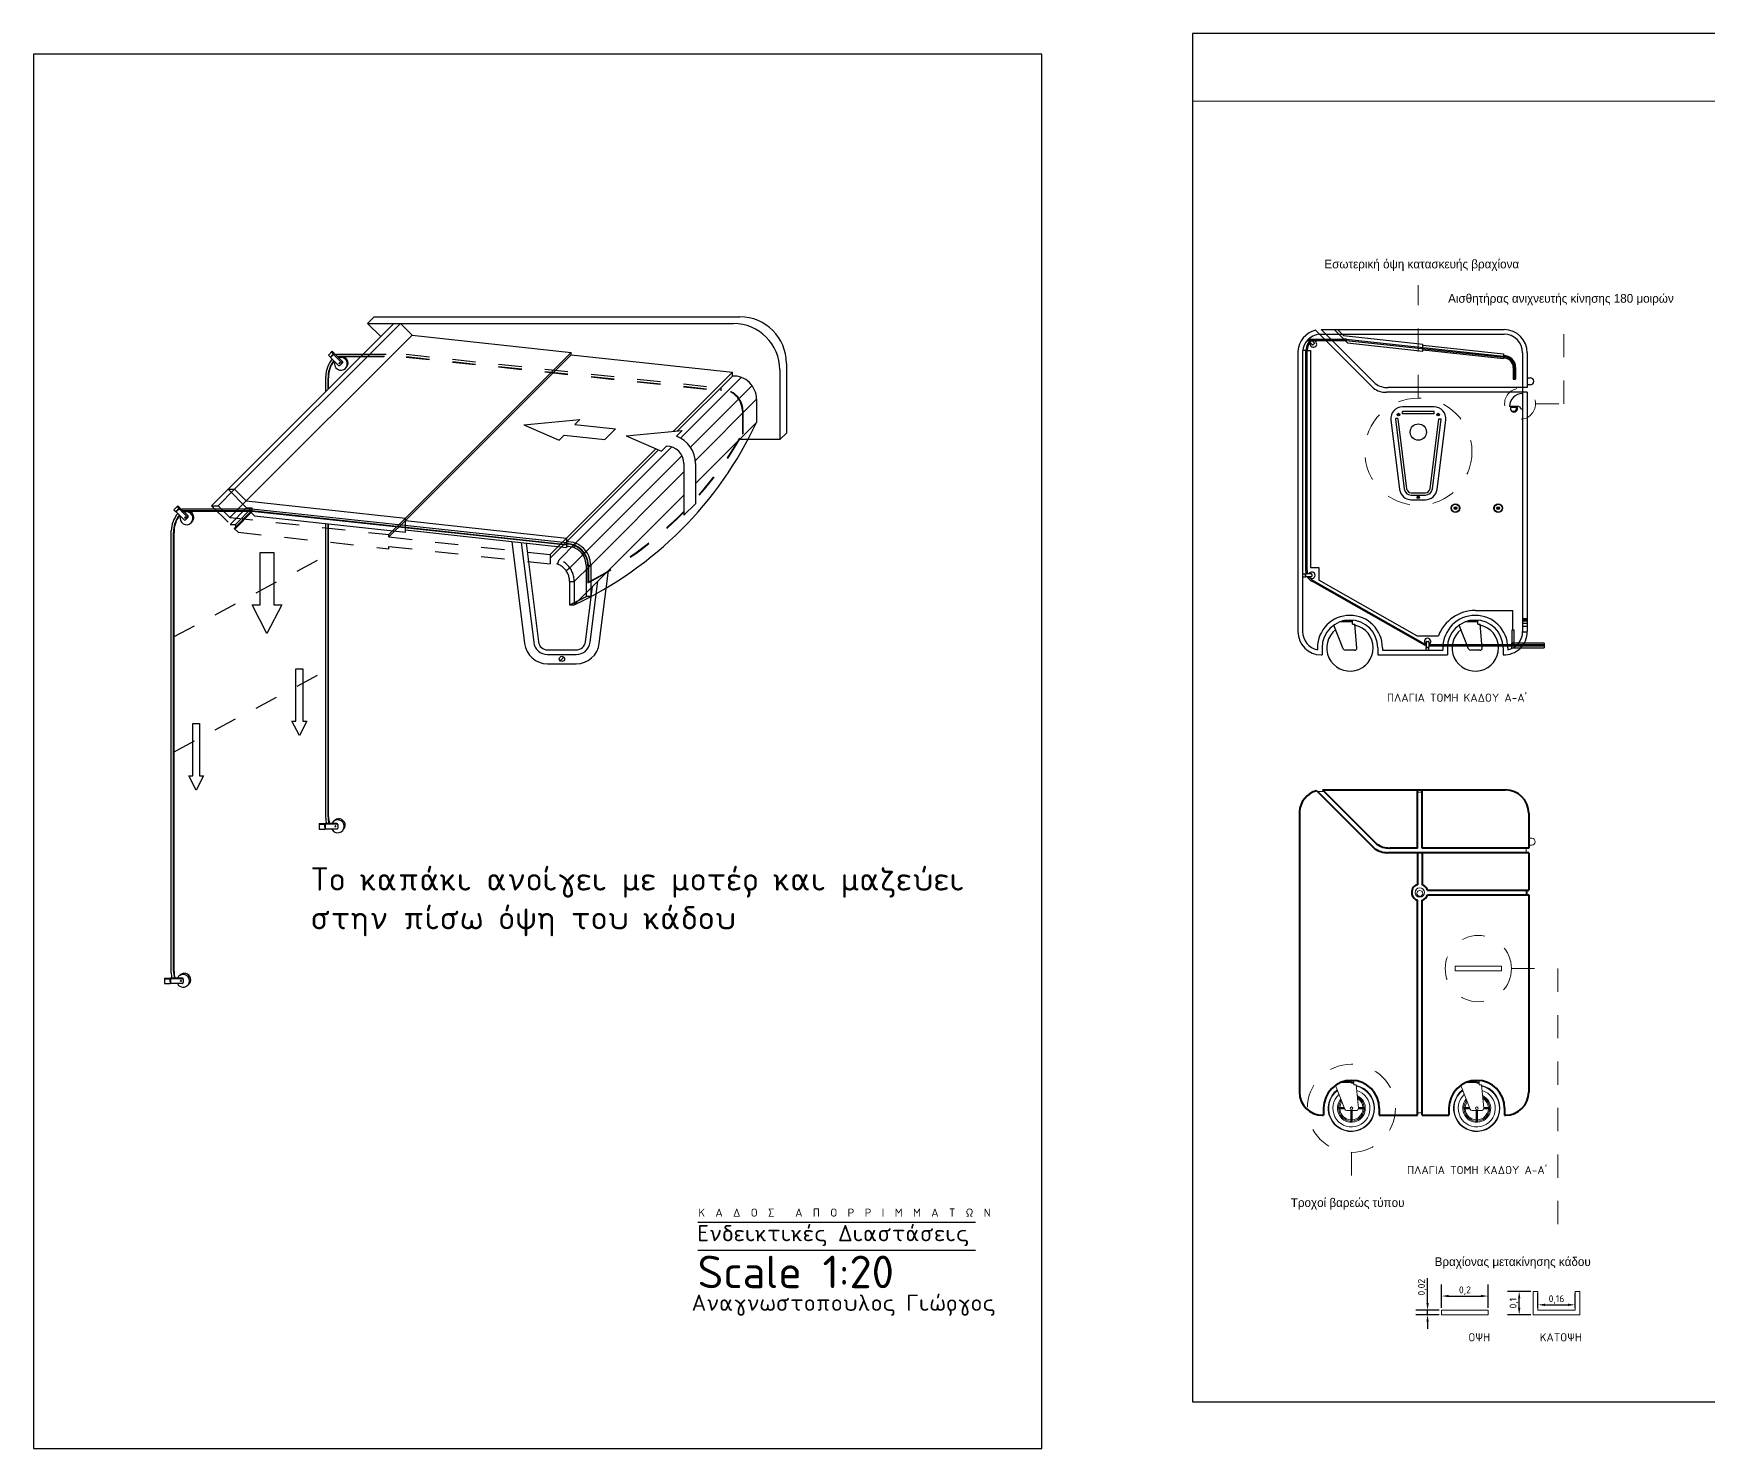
# Model space of a CAD drawing. Header units: millimetres. Extents: x 1077.9 to 1156.3, y 218.3 to 239.8.
# Drawn here: x 1141.01 to 1148.22, y 218.32 to 224.41 of the extents above; entities that cross this region are included whole.
import ezdxf

# ---------------------------------------------------------------- set-up
doc = ezdxf.new("R2010")
doc.units = ezdxf.units.MM
doc.header["$PDMODE"] = 34
doc.linetypes.add('HIDDEN2', pattern=[4.7625, 3.175, -1.5875])
doc.styles.get("Standard").update_dxf_attribs({"font": 'isocpeur.ttf'})
doc.dimstyles.new('ISO-25', dxfattribs={"dimtxt": 0.03, "dimasz": 0.03, "dimexe": 0.05, "dimexo": 0.01, "dimgap": 0.005, "dimtad": 1, "dimtxsty": 'Standard', "dimcen": 0.1, "dimadec": 0, "dimazin": 0, "dimtfac": 1, "dimtmove": 0, "dimatfit": 3, "dimfxl": 1, "dimarcsym": 0})

# ---------------------------------------------------------------- blocks, each defined once
blk = doc.blocks.new('*D174')
at = {"color": 0, "lineweight": -2, "transparency": 16777216}
for p, q in [((1147.0698, 218.9216), (1147.0698, 219.0222)), ((1147.2698, 218.9216), (1147.2698, 219.0222)), ((1147.0998, 218.9722), (1147.2398, 218.9722))]:
    blk.add_line(p, q, dxfattribs=at)
at = {"color": 0, "transparency": 16777216}
for points in [[(1147.0998, 218.9772), (1147.0998, 218.9672), (1147.0698, 218.9722)], [(1147.2398, 218.9772), (1147.2398, 218.9672), (1147.2698, 218.9722)]]:
    blk.add_solid(points, dxfattribs=at)
at = {"layer": 'Defpoints', "color": 0, "transparency": 16777216}
for p in [(1147.2698, 218.9722), (1147.0698, 218.9116), (1147.2698, 218.9116)]:
    blk.add_point(p, dxfattribs=at)
at = {"color": 0, "lineweight": 5, "transparency": 16777216, "insert": (1147.1698, 218.9952), "char_height": 0.03, "attachment_point": 5}
blk.add_mtext('0,2', dxfattribs=at)
blk = doc.blocks.new('*D175')
at = {"color": 0, "lineweight": -2, "transparency": 16777216}
for p, q in [((1147.0092, 218.9416), (1147.0092, 219.0491)), ((1147.0598, 218.9116), (1146.9592, 218.9116)), ((1147.0598, 218.8917), (1146.9592, 218.8917)), ((1147.0092, 218.8917), (1147.0092, 218.9116)), ((1147.0092, 218.8617), (1147.0092, 218.8317))]:
    blk.add_line(p, q, dxfattribs=at)
at = {"color": 0, "transparency": 16777216}
for points in [[(1147.0042, 218.9416), (1147.0142, 218.9416), (1147.0092, 218.9116)], [(1147.0042, 218.8617), (1147.0142, 218.8617), (1147.0092, 218.8917)]]:
    blk.add_solid(points, dxfattribs=at)
at = {"layer": 'Defpoints', "color": 0, "transparency": 16777216}
for p in [(1147.0092, 218.9116), (1147.0698, 218.9116), (1147.0698, 218.8917)]:
    blk.add_point(p, dxfattribs=at)
at = {"color": 0, "lineweight": 5, "transparency": 16777216, "insert": (1146.9862, 219.0104), "char_height": 0.03, "attachment_point": 5, "rotation": 90}
blk.add_mtext('0,02', dxfattribs=at)
blk = doc.blocks.new('*D176')
at = {"color": 0, "lineweight": -2, "transparency": 16777216}
for p, q in [((1147.4541, 218.9917), (1147.3536, 218.9917)), ((1147.4036, 218.9217), (1147.4036, 218.9617)), ((1147.4541, 218.8917), (1147.3536, 218.8917))]:
    blk.add_line(p, q, dxfattribs=at)
at = {"color": 0, "transparency": 16777216}
for points in [[(1147.3986, 218.9617), (1147.4086, 218.9617), (1147.4036, 218.9917)], [(1147.3986, 218.9217), (1147.4086, 218.9217), (1147.4036, 218.8917)]]:
    blk.add_solid(points, dxfattribs=at)
at = {"layer": 'Defpoints', "color": 0, "transparency": 16777216}
for p in [(1147.4036, 218.9917), (1147.4641, 218.9917), (1147.4641, 218.8917)]:
    blk.add_point(p, dxfattribs=at)
at = {"color": 0, "lineweight": 5, "transparency": 16777216, "insert": (1147.3806, 218.9417), "char_height": 0.03, "attachment_point": 5, "rotation": 90}
blk.add_mtext('0,1', dxfattribs=at)
blk = doc.blocks.new('*D177')
at = {"color": 0, "lineweight": -2, "transparency": 16777216}
for p, q in [((1147.4841, 218.9216), (1147.4841, 218.9844)), ((1147.6441, 218.9216), (1147.6441, 218.9844)), ((1147.5141, 218.9344), (1147.6141, 218.9344))]:
    blk.add_line(p, q, dxfattribs=at)
at = {"color": 0, "transparency": 16777216}
for points in [[(1147.5141, 218.9394), (1147.5141, 218.9294), (1147.4841, 218.9344)], [(1147.6141, 218.9394), (1147.6141, 218.9294), (1147.6441, 218.9344)]]:
    blk.add_solid(points, dxfattribs=at)
at = {"layer": 'Defpoints', "color": 0, "transparency": 16777216}
for p in [(1147.4841, 218.9116), (1147.6441, 218.9344), (1147.6441, 218.9116)]:
    blk.add_point(p, dxfattribs=at)
at = {"color": 0, "lineweight": 5, "transparency": 16777216, "insert": (1147.5641, 218.9574), "char_height": 0.03, "attachment_point": 5}
blk.add_mtext('0,16', dxfattribs=at)

msp = doc.modelspace()

# ---------------------------------------------------------------- linework, layer by layer
at = {"color": 1, "lineweight": 5}
for p, q in [((1145.9972, 224.1142), (1156.3372, 224.1142)), ((1146.5366, 221.1429), (1146.5647, 221.1429)), ((1146.9657, 221.1402), (1146.9856, 221.1402)), ((1147.434, 220.9002), (1147.434, 220.8803)), ((1146.6919, 219.8917), (1146.6372, 219.8917)), ((1146.6805, 219.8952), (1146.6471, 219.8952)), ((1146.6919, 219.8963), (1146.6512, 219.8963)), ((1146.6919, 219.8971), (1146.6545, 219.8971)), ((1146.6931, 219.8979), (1146.6582, 219.8979)), ((1146.6919, 219.8963), (1146.6919, 219.8971)), ((1146.6919, 219.8971), (1146.6939, 219.8971)), ((1146.6919, 219.8817), (1146.6919, 219.8917)), ((1146.6931, 219.8979), (1146.6931, 219.8996)), ((1146.6939, 219.8971), (1146.6939, 219.8995)), ((1147.2315, 219.8917), (1147.1767, 219.8917)), ((1147.22, 219.8952), (1147.1866, 219.8952)), ((1147.2315, 219.8963), (1147.1907, 219.8963)), ((1147.2315, 219.8971), (1147.194, 219.8971)), ((1147.2326, 219.8979), (1147.1978, 219.8979)), ((1147.2315, 219.8963), (1147.2315, 219.8971)), ((1147.2315, 219.8971), (1147.2334, 219.8971)), ((1147.2315, 219.8817), (1147.2315, 219.8917)), ((1147.2326, 219.8979), (1147.2326, 219.8996)), ((1147.2334, 219.8971), (1147.2334, 219.8995)), ((1146.6528, 219.7765), (1146.6126, 219.8785)), ((1146.6919, 219.8817), (1146.7025, 219.8817)), ((1146.7114, 219.7802), (1146.7025, 219.8817)), ((1147.1924, 219.7765), (1147.1521, 219.8785)), ((1147.2315, 219.8817), (1147.242, 219.8817)), ((1147.2509, 219.7802), (1147.242, 219.8817)), ((1146.6264, 219.7822), (1146.6506, 219.7822)), ((1146.6264, 219.7782), (1146.6522, 219.7782)), ((1146.6265, 219.7832), (1146.6502, 219.7832)), ((1146.6265, 219.7772), (1146.6526, 219.7772)), ((1146.7014, 219.7702), (1146.6621, 219.7702)), ((1146.6784, 219.7252), (1146.6784, 219.7702)), ((1146.6794, 219.7252), (1146.6794, 219.7702)), ((1146.6834, 219.7252), (1146.6834, 219.7702)), ((1146.6844, 219.7252), (1146.6844, 219.7702)), ((1146.7363, 219.7772), (1146.7109, 219.7772)), ((1146.7363, 219.7832), (1146.7111, 219.7832)), ((1146.7364, 219.7822), (1146.7112, 219.7822)), ((1146.7364, 219.7782), (1146.7112, 219.7782)), ((1146.9657, 219.7602), (1146.9856, 219.7602)), ((1147.1659, 219.7822), (1147.1901, 219.7822)), ((1147.1659, 219.7782), (1147.1917, 219.7782)), ((1147.166, 219.7832), (1147.1897, 219.7832)), ((1147.166, 219.7772), (1147.1921, 219.7772)), ((1147.2409, 219.7702), (1147.2017, 219.7702)), ((1147.2179, 219.7252), (1147.2179, 219.7702)), ((1147.2189, 219.7252), (1147.2189, 219.7702)), ((1147.2229, 219.7252), (1147.2229, 219.7702)), ((1147.2239, 219.7252), (1147.2239, 219.7702)), ((1147.2758, 219.7772), (1147.2504, 219.7772)), ((1147.2758, 219.7832), (1147.2506, 219.7832)), ((1147.2759, 219.7822), (1147.2507, 219.7822)), ((1147.2759, 219.7782), (1147.2507, 219.7782))]:
    msp.add_line(p, q, dxfattribs=at)
at = {"color": 1, "linetype": 'HIDDEN2', "lineweight": 5, "ltscale": 0.01}
for p, q in [((1146.9694, 222.8366), (1146.9694, 223.3221)), ((1147.5952, 222.8122), (1147.5952, 223.2054)), ((1147.4738, 222.8122), (1147.5952, 222.8122)), ((1147.3701, 220.3815), (1147.5704, 220.3815)), ((1147.5704, 220.3815), (1147.5704, 219.2083)), ((1146.6814, 219.5906), (1146.6814, 219.4157))]:
    msp.add_line(p, q, dxfattribs=at)
for p, q in [((1141.8462, 222.4441), (1142.56, 223.1579)), ((1141.8745, 222.4441), (1142.5883, 223.1579)), ((1142.4468, 223.1579), (1142.4751, 223.1862)), ((1142.4468, 223.1579), (1144.0213, 223.1579)), ((1142.4468, 223.1579), (1142.5034, 223.1013)), ((1142.4751, 223.1862), (1144.0495, 223.1862)), ((1142.56, 223.1579), (1142.5883, 223.1579)), ((1142.5883, 223.1579), (1142.6383, 223.1079)), ((1146.5512, 223.1316), (1147.3384, 223.1316)), ((1146.5512, 223.1316), (1146.7841, 222.8988)), ((1146.6078, 223.1316), (1146.6479, 223.0915)), ((1146.6219, 223.1316), (1146.6469, 223.1066)), ((1141.9245, 222.3941), (1142.6383, 223.1079)), ((1142.6383, 223.1079), (1143.3233, 223.0334)), ((1146.4928, 223.0863), (1146.4955, 223.0836)), ((1146.4955, 223.0836), (1146.5039, 223.092)), ((1146.4962, 223.083), (1146.5046, 223.0913)), ((1146.5133, 223.0658), (1146.4962, 223.083)), ((1146.5015, 223.0944), (1146.5039, 223.092)), ((1146.5217, 223.0742), (1146.5046, 223.0913)), ((1146.5161, 223.0658), (1146.5217, 223.0714)), ((1146.5262, 223.1284), (1146.7758, 222.8789)), ((1146.5431, 223.1116), (1147.3384, 223.1116)), ((1146.6469, 223.1066), (1146.9894, 223.0694)), ((1146.6479, 223.0915), (1146.6588, 223.0915)), ((1146.6564, 223.083), (1146.6649, 223.0745)), ((1146.6588, 223.083), (1146.6564, 223.083)), ((1146.6588, 223.0915), (1146.6588, 223.083)), ((1146.6649, 223.0745), (1146.9894, 223.0392)), ((1146.9894, 223.0392), (1146.9894, 223.0694)), ((1146.9894, 223.0643), (1147.3363, 223.0266)), ((1142.295, 223.0382), (1142.2783, 223.0215)), ((1142.2786, 223.0212), (1142.2867, 223.0131)), ((1142.2867, 223.0131), (1142.3034, 223.0298)), ((1142.288, 223.0118), (1142.3047, 223.0285)), ((1142.3222, 222.9775), (1142.288, 223.0118)), ((1142.2911, 223.0343), (1142.2996, 223.0259)), ((1142.295, 223.0382), (1142.3034, 223.0298)), ((1142.3351, 222.9904), (1142.3008, 223.0247)), ((1142.3019, 223.0283), (1142.3032, 223.027)), ((1142.339, 222.9943), (1142.3047, 223.0285)), ((1142.3279, 222.9775), (1142.339, 222.9886)), ((1142.6095, 222.3197), (1143.3233, 223.0334)), ((1142.6095, 222.3096), (1143.3233, 223.0233)), ((1143.3233, 223.0233), (1143.3233, 223.0334)), ((1143.3233, 223.0233), (1144.017, 222.9479)), ((1146.4514, 223.0382), (1146.4514, 221.8316)), ((1146.4714, 223.0374), (1146.4714, 221.8316)), ((1146.4856, 223.0421), (1146.4719, 223.0421)), ((1146.4906, 223.042), (1146.5047, 223.042)), ((1146.5047, 223.042), (1146.5047, 222.1076)), ((1146.9894, 223.0442), (1147.3363, 223.0065)), ((1147.3363, 223.0266), (1147.3363, 223.0065)), ((1147.352, 223.0061), (1147.3555, 223.0154)), ((1147.3706, 222.992), (1147.3787, 222.9979)), ((1147.4184, 223.0316), (1147.4184, 221.8316)), ((1147.4384, 223.0316), (1147.4384, 222.8816)), ((1142.3518, 222.9647), (1142.3553, 222.9681)), ((1143.7625, 222.6934), (1144.017, 222.9479)), ((1143.7805, 222.6951), (1144.017, 222.9316)), ((1143.794, 222.6642), (1144.0554, 222.9256)), ((1144.017, 222.9316), (1144.017, 222.9479)), ((1144.2213, 222.9579), (1144.2213, 222.6579)), ((1144.2495, 222.9862), (1144.2495, 222.6862)), ((1147.3782, 222.9685), (1147.3782, 222.9185)), ((1147.3782, 222.9685), (1147.3882, 222.9685)), ((1147.3782, 222.9185), (1147.3882, 222.9185)), ((1147.3882, 222.9685), (1147.3882, 222.9185)), ((1143.8367, 222.6254), (1144.1018, 222.8905)), ((1147.4384, 222.8617), (1146.8318, 222.8617)), ((1147.4384, 222.8816), (1146.84, 222.8816)), ((1147.4384, 222.8617), (1147.4384, 221.8316)), ((1143.8578, 222.5686), (1144.1209, 222.8317)), ((1144.1209, 222.8317), (1144.1209, 222.7317)), ((1146.9011, 222.7692), (1146.9011, 222.7792)), ((1147.0378, 222.7692), (1147.0378, 222.7792)), ((1147.4001, 222.7999), (1147.3618, 222.7999)), ((1147.3669, 222.7976), (1147.3905, 222.7976)), ((1147.3706, 222.7803), (1147.3809, 222.7803)), ((1147.4102, 222.7898), (1147.4184, 222.7898)), ((1143.1195, 222.7213), (1143.3598, 222.7443)), ((1143.1195, 222.7213), (1143.2712, 222.6557)), ((1143.3385, 222.723), (1143.3598, 222.7443)), ((1143.3385, 222.723), (1143.5137, 222.7041)), ((1143.4678, 222.6581), (1143.5137, 222.7041)), ((1143.8586, 222.4694), (1144.1209, 222.7317)), ((1146.8811, 222.7492), (1146.8711, 222.7492)), ((1146.8801, 222.7615), (1146.8881, 222.7695)), ((1147.0588, 222.7615), (1147.0507, 222.7695)), ((1147.0576, 222.7468), (1147.0677, 222.7468)), ((1143.2712, 222.6557), (1143.2925, 222.677)), ((1143.2925, 222.677), (1143.4678, 222.6581)), ((1143.5606, 222.6741), (1143.8009, 222.697)), ((1143.5606, 222.6741), (1143.7123, 222.6084)), ((1143.7123, 222.6084), (1143.7336, 222.6298)), ((1143.7761, 222.6723), (1143.8009, 222.697)), ((1144.2213, 222.6579), (1144.0471, 222.6579)), ((1144.2213, 222.6579), (1144.2495, 222.6862)), ((1143.3033, 222.2342), (1143.688, 222.6189)), ((1143.3033, 222.2179), (1143.6994, 222.614)), ((1143.3417, 222.2118), (1143.7561, 222.6263)), ((1143.388, 222.1768), (1143.8003, 222.589)), ((1143.8086, 222.5548), (1143.8086, 222.3321)), ((1143.8586, 222.5548), (1143.8586, 222.3821)), ((1143.4071, 222.118), (1143.8086, 222.5194)), ((1141.8462, 222.4441), (1141.9264, 222.364)), ((1141.8462, 222.4441), (1141.8745, 222.4441)), ((1141.8745, 222.4441), (1141.9245, 222.3941)), ((1143.4071, 222.018), (1143.8086, 222.4194)), ((1146.9654, 222.4058), (1146.9735, 222.4138)), ((1141.6136, 222.3563), (1141.6301, 222.3733)), ((1141.6136, 222.3563), (1141.6217, 222.3481)), ((1141.6217, 222.3481), (1141.6385, 222.3649)), ((1141.623, 222.3468), (1141.6398, 222.3636)), ((1141.6573, 222.3126), (1141.623, 222.3468)), ((1141.6262, 222.3694), (1141.6346, 222.361)), ((1141.6301, 222.3733), (1141.6385, 222.3649)), ((1141.6702, 222.3255), (1141.6359, 222.3597)), ((1141.637, 222.3634), (1141.6383, 222.3621)), ((1141.674, 222.3294), (1141.6398, 222.3636)), ((1141.9245, 222.3941), (1142.6095, 222.3197)), ((1141.9264, 222.364), (1141.9484, 222.364)), ((1141.9435, 222.3468), (1141.9605, 222.3299)), ((1141.9484, 222.3468), (1141.9435, 222.3468)), ((1141.9484, 222.364), (1141.9484, 222.3468)), ((1143.8086, 222.3321), (1143.8586, 222.3821)), ((1147.1252, 222.3589), (1147.1332, 222.367)), ((1147.3094, 222.3589), (1147.3174, 222.367)), ((1141.6629, 222.3126), (1141.674, 222.3237)), ((1141.6869, 222.2997), (1141.6904, 222.3032)), ((1141.9605, 222.3299), (1142.6095, 222.2593)), ((1142.6095, 222.2593), (1142.6095, 222.3197)), ((1142.6095, 222.3096), (1143.3033, 222.2342)), ((1142.6095, 222.2694), (1143.3033, 222.1939)), ((1143.3033, 222.2342), (1143.3033, 222.1939)), ((1143.3348, 222.193), (1143.3417, 222.2118)), ((1143.3718, 222.165), (1143.388, 222.1768)), ((1143.3871, 222.118), (1143.4071, 222.118)), ((1143.3871, 222.1179), (1143.3871, 221.9824)), ((1143.4071, 222.118), (1143.4071, 221.9824)), ((1146.4714, 222.0799), (1146.4834, 222.0799)), ((1146.4714, 222.068), (1146.4834, 222.068)), ((1146.4834, 222.0799), (1146.4834, 222.068)), ((1146.5093, 222.0799), (1146.4843, 222.0799)), ((1146.4843, 222.0799), (1146.4843, 222.068)), ((1146.5093, 222.068), (1146.4843, 222.068)), ((1146.5047, 222.1076), (1146.541, 222.1076)), ((1146.5113, 222.0779), (1146.5113, 222.07)), ((1146.541, 222.1076), (1146.541, 222.0531)), ((1143.4071, 221.9824), (1143.3871, 221.9824)), ((1147.215, 221.9228), (1147.3769, 221.9228)), ((1147.3769, 221.8381), (1147.3769, 221.9228)), ((1146.6466, 221.7579), (1146.6064, 221.8599)), ((1146.6857, 221.8732), (1146.631, 221.8732)), ((1146.6743, 221.8766), (1146.6409, 221.8766)), ((1146.6857, 221.8778), (1146.645, 221.8778)), ((1146.6857, 221.8778), (1146.6857, 221.8786)), ((1146.6857, 221.8786), (1146.6877, 221.8786)), ((1146.6857, 221.8632), (1146.6857, 221.8732)), ((1146.6857, 221.8632), (1146.6963, 221.8632)), ((1146.6877, 221.8786), (1146.6877, 221.881)), ((1146.7052, 221.7616), (1146.6963, 221.8632)), ((1147.1861, 221.7579), (1147.1459, 221.8599)), ((1147.2252, 221.8732), (1147.1705, 221.8732)), ((1147.2138, 221.8766), (1147.1804, 221.8766)), ((1147.2252, 221.8778), (1147.1845, 221.8778)), ((1147.2252, 221.8778), (1147.2252, 221.8786)), ((1147.2252, 221.8786), (1147.2272, 221.8786)), ((1147.2252, 221.8632), (1147.2252, 221.8732)), ((1147.2252, 221.8632), (1147.2358, 221.8632)), ((1147.2272, 221.8786), (1147.2272, 221.881)), ((1147.2447, 221.7616), (1147.2358, 221.8632)), ((1147.4184, 221.8885), (1147.4384, 221.8885)), ((1147.4184, 221.8857), (1147.4384, 221.8857)), ((1147.4184, 221.8835), (1147.4384, 221.8835)), ((1147.4184, 221.8774), (1147.4384, 221.8774)), ((1147.4184, 221.8675), (1147.4384, 221.8675)), ((1147.4184, 221.8553), (1147.4384, 221.8553)), ((1146.5352, 221.7616), (1146.5352, 221.7533)), ((1146.5552, 221.7616), (1146.5552, 221.7316)), ((1146.7952, 221.7616), (1146.7952, 221.7316)), ((1146.8152, 221.7616), (1146.8152, 221.7516)), ((1146.963, 221.8141), (1147.0557, 221.8141)), ((1147.0034, 221.7873), (1147.0034, 221.7642)), ((1147.0034, 221.7642), (1147.0153, 221.7642)), ((1147.0034, 221.7516), (1147.0034, 221.7633)), ((1147.0034, 221.7633), (1147.0153, 221.7633)), ((1147.0054, 221.7893), (1147.0133, 221.7893)), ((1147.0153, 221.7873), (1147.0153, 221.7642)), ((1147.0153, 221.7516), (1147.0153, 221.7633)), ((1147.0747, 221.7616), (1147.0747, 221.7516)), ((1147.0947, 221.7616), (1147.0947, 221.7316)), ((1147.3347, 221.7616), (1147.3347, 221.7316)), ((1147.3547, 221.7616), (1147.3547, 221.7533)), ((1147.5109, 221.7816), (1147.3719, 221.7816)), ((1147.3719, 221.7616), (1147.3719, 221.7816)), ((1147.3719, 221.7616), (1147.5109, 221.7616)), ((1147.4184, 221.8311), (1147.4384, 221.8311)), ((1147.5109, 221.7816), (1147.5109, 221.7616)), ((1143.2753, 221.7062), (1143.2913, 221.7223)), ((1146.5514, 221.7316), (1146.5552, 221.7316)), ((1146.6952, 221.7516), (1146.6559, 221.7516)), ((1146.7952, 221.7316), (1147.0947, 221.7316)), ((1146.8152, 221.7516), (1147.0747, 221.7516)), ((1147.2347, 221.7516), (1147.1954, 221.7516)), ((1142.2384, 221.0056), (1142.2624, 221.0056)), ((1142.2384, 221.0056), (1142.2384, 220.9819)), ((1142.2384, 221.0023), (1142.2624, 221.0023)), ((1142.2384, 220.9819), (1142.2624, 220.9819)), ((1142.2624, 221.0056), (1142.2624, 220.9819)), ((1142.2624, 221.0013), (1142.2643, 221.0013)), ((1142.3142, 221.0056), (1142.2643, 221.0056)), ((1142.2643, 221.0056), (1142.2643, 220.9819)), ((1142.3142, 221.0023), (1142.2643, 221.0023)), ((1142.3142, 220.9819), (1142.2643, 220.9819)), ((1142.3182, 221.0016), (1142.3182, 220.9859)), ((1141.5735, 220.3407), (1141.5975, 220.3407)), ((1141.5735, 220.3407), (1141.5735, 220.317)), ((1141.5735, 220.3373), (1141.5975, 220.3373)), ((1141.5975, 220.3407), (1141.5975, 220.317)), ((1141.5975, 220.3364), (1141.5993, 220.3364)), ((1141.6493, 220.3407), (1141.5993, 220.3407)), ((1141.5993, 220.3407), (1141.5993, 220.317)), ((1141.6493, 220.3373), (1141.5993, 220.3373)), ((1141.6533, 220.3367), (1141.6533, 220.321)), ((1141.5735, 220.317), (1141.5975, 220.317)), ((1141.6493, 220.317), (1141.5993, 220.317)), ((1143.8681, 219.2908), (1145.0629, 219.2908)), ((1143.8681, 219.17), (1145.0629, 219.17))]:
    msp.add_line(p, q)
at = {"color": 3}
for p, q in [((1146.5097, 223.0897), (1146.6588, 223.0897)), ((1146.5114, 223.0847), (1146.6588, 223.0847)), ((1146.6588, 223.0897), (1147.3363, 223.0172)), ((1146.6588, 223.0847), (1147.3363, 223.0121)), ((1142.315, 223.0251), (1142.4272, 223.0251)), ((1142.3161, 223.0171), (1142.4192, 223.0171)), ((1142.3185, 223.0151), (1142.3318, 223.0151)), ((1142.3185, 223.0151), (1142.3318, 223.0151)), ((1142.3396, 223.0151), (1142.4172, 223.0151)), ((1146.4856, 222.0915), (1146.4856, 223.0421)), ((1146.4906, 222.0946), (1146.4906, 223.042)), ((1142.2667, 222.8646), (1142.2667, 222.9301)), ((1142.2767, 222.8746), (1142.2767, 222.9237)), ((1142.2787, 222.8766), (1142.2787, 222.9237)), ((1147.3832, 222.9685), (1147.3832, 222.9185)), ((1141.6501, 222.3602), (1141.9484, 222.3602)), ((1141.6512, 222.3522), (1141.9484, 222.3522)), ((1141.6536, 222.3502), (1141.6669, 222.3502)), ((1141.6747, 222.3502), (1141.9484, 222.3502)), ((1141.9484, 222.3602), (1143.3033, 222.2152)), ((1141.9484, 222.3502), (1143.3033, 222.2051)), ((1141.9486, 222.3522), (1143.3035, 222.2071)), ((1142.2667, 221.0288), (1142.2667, 222.2966)), ((1142.2767, 221.035), (1142.2767, 222.2955)), ((1142.2787, 221.035), (1142.2787, 222.2953)), ((1141.6018, 220.3639), (1141.6018, 222.2651)), ((1141.6118, 220.3701), (1141.6118, 222.2588)), ((1141.6138, 220.3701), (1141.6138, 222.2588)), ((1143.3951, 222.1179), (1143.3951, 222.0413)), ((1143.3971, 222.1179), (1143.3971, 222.0423)), ((1147.0005, 221.7767), (1146.516, 222.0511)), ((1146.9992, 221.7717), (1146.5135, 222.0466)), ((1147.5109, 221.7741), (1147.0153, 221.7741)), ((1147.5109, 221.7691), (1147.0153, 221.7691))]:
    msp.add_line(p, q, dxfattribs=at)
at = {"color": 1, "linetype": 'HIDDEN2', "ltscale": 0.001}
for p, q in [((1142.4172, 223.0151), (1142.6133, 223.0151)), ((1142.4192, 223.0171), (1142.6133, 223.0171)), ((1142.4272, 223.0251), (1142.6133, 223.0251)), ((1142.6131, 223.0131), (1143.9682, 222.868)), ((1142.6133, 223.0251), (1143.9682, 222.8802)), ((1142.6133, 223.0151), (1143.9682, 222.87)), ((1143.9682, 222.868), (1143.9682, 222.8802)), ((1144.06, 222.7829), (1144.06, 222.6829)), ((1144.062, 222.7829), (1144.062, 222.6829)), ((1144.06, 222.6829), (1144.062, 222.6829)), ((1141.7755, 222.3734), (1141.8462, 222.4441)), ((1141.8038, 222.3734), (1141.8745, 222.4441)), ((1141.7755, 222.3734), (1141.8557, 222.2933)), ((1141.7755, 222.3734), (1141.8038, 222.3734)), ((1141.8038, 222.3734), (1141.8538, 222.3234)), ((1141.8538, 222.3234), (1141.9245, 222.3941)), ((1141.8557, 222.2933), (1141.9264, 222.364)), ((1141.9435, 222.3468), (1141.8728, 222.2761)), ((1141.8777, 222.2933), (1141.9484, 222.364)), ((1141.8777, 222.2761), (1141.9484, 222.3468)), ((1141.8538, 222.3234), (1142.5388, 222.2489)), ((1141.8557, 222.2933), (1141.8777, 222.2933)), ((1141.8728, 222.2761), (1141.8898, 222.2592)), ((1141.8777, 222.2761), (1141.8728, 222.2761)), ((1141.8777, 222.2933), (1141.8777, 222.2761)), ((1142.5388, 222.2489), (1142.6095, 222.3197)), ((1142.5388, 222.2389), (1142.6095, 222.3096)), ((1141.8898, 222.2592), (1142.5388, 222.1886)), ((1142.5388, 222.2389), (1142.5388, 222.2489)), ((1142.5388, 222.2389), (1143.2326, 222.1634)), ((1142.5388, 222.1986), (1143.2326, 222.1232)), ((1142.5388, 222.1886), (1142.5388, 222.1986)), ((1143.2326, 222.1634), (1143.3033, 222.2342)), ((1143.2326, 222.1472), (1143.3033, 222.2179)), ((1143.271, 222.1411), (1143.3417, 222.2118)), ((1143.2326, 222.1634), (1143.2326, 222.1232)), ((1143.2641, 222.1223), (1143.271, 222.1411)), ((1143.3173, 222.1061), (1143.388, 222.1768)), ((1143.3011, 222.0943), (1143.3173, 222.1061)), ((1143.3364, 222.0473), (1143.4071, 222.118)), ((1143.3164, 222.0473), (1143.3364, 222.0473)), ((1143.3164, 222.0472), (1143.3164, 221.9473)), ((1143.3364, 222.0473), (1143.3364, 221.9473)), ((1143.3364, 221.9473), (1143.4071, 222.018)), ((1143.3164, 221.9473), (1143.3364, 221.9473))]:
    msp.add_line(p, q, dxfattribs=at)
at = {"linetype": 'HIDDEN2', "ltscale": 0.01}
for p, q in [((1141.6138, 221.81), (1142.2667, 222.1582)), ((1141.6138, 221.3145), (1142.2667, 221.6627))]:
    msp.add_line(p, q, dxfattribs=at)
at = {"color": 0}
msp.add_line((1146.963, 221.8141), (1146.541, 222.0531), dxfattribs=at)
at = {"color": 4, "lineweight": 40}
for p, q in [((1146.5325, 221.147), (1146.7821, 220.8974)), ((1146.5574, 221.1502), (1147.3446, 221.1502)), ((1146.5574, 221.1502), (1146.7903, 220.9173)), ((1146.9657, 220.9002), (1146.9657, 221.1502)), ((1146.9856, 220.9002), (1146.9856, 221.1502)), ((1146.4576, 221.0567), (1146.4576, 219.8502)), ((1147.4446, 221.0502), (1147.4446, 220.9002)), ((1146.9657, 220.9002), (1146.8463, 220.9002)), ((1147.4446, 220.9002), (1146.9856, 220.9002)), ((1147.4446, 220.8803), (1146.838, 220.8803)), ((1146.9657, 220.8803), (1146.9657, 220.7425)), ((1146.9856, 220.8803), (1146.9856, 220.7425)), ((1147.4446, 220.8803), (1147.4446, 220.7189)), ((1147.0092, 220.7189), (1147.4446, 220.7189)), ((1147.0092, 220.699), (1147.4446, 220.699)), ((1147.4346, 220.7189), (1147.4346, 220.699)), ((1147.4446, 220.699), (1147.4446, 219.8502)), ((1146.9657, 219.7502), (1146.9657, 220.6754)), ((1146.9856, 219.7502), (1146.9856, 220.6754)), ((1146.5576, 219.7502), (1146.5614, 219.7502)), ((1146.5614, 219.7802), (1146.5614, 219.7502)), ((1146.8014, 219.7802), (1146.8014, 219.7502)), ((1146.8014, 219.7502), (1146.9657, 219.7502)), ((1146.9856, 219.7502), (1147.1009, 219.7502)), ((1147.1009, 219.7802), (1147.1009, 219.7502)), ((1147.3409, 219.7802), (1147.3409, 219.7502)), ((1147.3409, 219.7502), (1147.3446, 219.7502))]:
    msp.add_line(p, q, dxfattribs=at)
for points in [[(1145.9972, 218.5172), (1156.3372, 218.5172), (1156.3372, 224.4056), (1145.9972, 224.4056)], [(1141.009, 218.3161), (1145.349, 218.3161), (1145.349, 224.3161), (1141.009, 224.3161)], [(1146.5012, 223.0893), (1146.4982, 223.0863), (1146.4989, 223.0856), (1146.5019, 223.0887)], [(1142.2981, 223.0245), (1142.292, 223.0184), (1142.2933, 223.0171), (1142.2994, 223.0232)], [(1141.6331, 222.3595), (1141.6271, 222.3535), (1141.6284, 222.3522), (1141.6344, 222.3582)], [(1146.4834, 222.0718), (1146.4834, 222.0761), (1146.4843, 222.0761), (1146.4843, 222.0718)], [(1146.6743, 221.8778), (1146.6848, 221.8778), (1146.6848, 221.8732), (1146.6743, 221.8732)], [(1147.2138, 221.8778), (1147.2244, 221.8778), (1147.2244, 221.8732), (1147.2138, 221.8732)], [(1147.3719, 221.7816), (1147.3819, 221.7816), (1147.3819, 221.8381), (1147.3719, 221.8381)], [(1147.0115, 221.7633), (1147.0072, 221.7633), (1147.0072, 221.7642), (1147.0115, 221.7642)], [(1142.2624, 220.9895), (1142.2624, 220.998), (1142.2643, 220.998), (1142.2643, 220.9895)], [(1141.5975, 220.3245), (1141.5975, 220.3331), (1141.5993, 220.3331), (1141.5993, 220.3245)]]:
    msp.add_lwpolyline(points, close=True)
for points in [[(1147.4384, 222.9238), (1147.4514, 222.9238)], [(1147.4514, 222.8938), (1147.4514, 222.8938), (1147.4384, 222.8938)], [(1147.0378, 222.7792), (1146.9011, 222.7792)], [(1147.0378, 222.7692), (1146.9011, 222.7692)], [(1141.9846, 221.9466), (1141.9846, 222.1716), (1142.0433, 222.1716), (1142.0433, 221.9466)], [(1142.0433, 221.9466), (1142.0778, 221.9466), (1142.0139, 221.8238), (1142.0139, 221.8238), (1141.95, 221.9466), (1141.9846, 221.9466)], [(1142.1386, 221.4466), (1142.1386, 221.6717), (1142.168, 221.6717), (1142.168, 221.4466)], [(1141.6941, 221.2107), (1141.6941, 221.4357), (1141.7235, 221.4357), (1141.7235, 221.2107)], [(1142.168, 221.4466), (1142.1853, 221.4466), (1142.1533, 221.3852), (1142.1533, 221.3852), (1142.1214, 221.4466), (1142.1386, 221.4466)], [(1141.7235, 221.2107), (1141.7408, 221.2107), (1141.7088, 221.1492), (1141.7088, 221.1492), (1141.6769, 221.2107), (1141.6941, 221.2107)]]:
    msp.add_lwpolyline(points)
msp.add_lwpolyline([(1146.9386, 222.3992), (1147.0003, 222.3992, 0.378242), (1147.0499, 222.443), (1147.0874, 222.743, 0.451123), (1147.0378, 222.7992), (1146.9011, 222.7992, 0.451123), (1146.8515, 222.743), (1146.889, 222.443, 0.378242)], format="xyb", close=True)
for points in [[(1146.8711, 222.7492, 0.031099), (1146.8713, 222.7455), (1146.9088, 222.4455, 0.378242), (1146.9386, 222.4192), (1147.0003, 222.4192, 0.378242), (1147.0301, 222.4455), (1147.0676, 222.7455, 0.010393), (1147.0677, 222.7468, 0.010393)], [(1146.8811, 222.7492, 0.031099), (1146.8812, 222.7468), (1146.9187, 222.4468, 0.378242), (1146.9386, 222.4292), (1147.0003, 222.4292, 0.378242), (1147.0201, 222.4468), (1147.0576, 222.7468)], [(1143.0675, 222.2196), (1143.1224, 221.7807, 0.378242), (1143.2216, 221.6931), (1143.345, 221.6931, 0.378242), (1143.4443, 221.7807), (1143.4834, 222.0943)], [(1143.1084, 222.2151), (1143.162, 221.7857, 0.378242), (1143.2216, 221.7331), (1143.345, 221.7331, 0.378242), (1143.4046, 221.7857), (1143.4374, 222.0482)], [(1143.1288, 222.2129), (1143.1819, 221.7882, 0.378242), (1143.2216, 221.7531), (1143.345, 221.7531, 0.378242), (1143.3847, 221.7882), (1143.4143, 222.0252)]]:
    msp.add_lwpolyline(points, format="xyb")
at = {"color": 1, "lineweight": 5}
for points in [[(1147.4446, 220.9423), (1147.4577, 220.9423)], [(1147.4577, 220.9123), (1147.4577, 220.9123), (1147.4446, 220.9123)]]:
    msp.add_lwpolyline(points, dxfattribs=at)
for points in [[(1147.3275, 220.3715), (1147.1275, 220.3715), (1147.1275, 220.3915), (1147.3275, 220.3915)], [(1146.6805, 219.8963), (1146.6911, 219.8963), (1146.6911, 219.8917), (1146.6805, 219.8917)], [(1146.6814, 219.8917), (1146.6902, 219.8917), (1146.6902, 219.8879), (1146.6814, 219.8879)], [(1147.22, 219.8963), (1147.2306, 219.8963), (1147.2306, 219.8917), (1147.22, 219.8917)], [(1147.2209, 219.8917), (1147.2297, 219.8917), (1147.2297, 219.8879), (1147.2209, 219.8879)], [(1146.6377, 219.7822), (1146.6377, 219.7782), (1146.6349, 219.7782), (1146.6349, 219.7822)], [(1146.7251, 219.7822), (1146.7251, 219.7782), (1146.7279, 219.7782), (1146.7279, 219.7822)], [(1147.1772, 219.7822), (1147.1772, 219.7782), (1147.1744, 219.7782), (1147.1744, 219.7822)], [(1147.2646, 219.7822), (1147.2646, 219.7782), (1147.2674, 219.7782), (1147.2674, 219.7822)], [(1146.6794, 219.7364), (1146.6834, 219.7364), (1146.6834, 219.7336), (1146.6794, 219.7336)], [(1147.2189, 219.7364), (1147.2229, 219.7364), (1147.2229, 219.7336), (1147.2189, 219.7336)], [(1147.4841, 218.9116), (1147.6441, 218.9116), (1147.6441, 218.9917), (1147.6641, 218.9917), (1147.6641, 218.8917), (1147.4641, 218.8917), (1147.4641, 218.9917), (1147.4841, 218.9917)], [(1147.2698, 218.8917), (1147.0698, 218.8917), (1147.0698, 218.9116), (1147.2698, 218.9116)]]:
    msp.add_lwpolyline(points, close=True, dxfattribs=at)
for centre, radius in [((1142.3264, 222.9864), 0.00186), ((1146.8841, 222.7655), 0.00569), ((1147.0547, 222.7655), 0.00569), ((1146.9694, 222.6904), 0.035), ((1146.9694, 222.4098), 0.00569), ((1147.1292, 222.3629), 0.0187), ((1147.1292, 222.3629), 0.0167), ((1147.1292, 222.3629), 0.00569), ((1147.3134, 222.3629), 0.0187), ((1147.3134, 222.3629), 0.0167), ((1147.3134, 222.3629), 0.00569), ((1141.6615, 222.3215), 0.00186), ((1147.3769, 221.7716), 0.00297), ((1143.2833, 221.7143), 0.0114), ((1142.308, 220.9929), 0.00186), ((1141.6431, 220.328), 0.00186)]:
    msp.add_circle(centre, radius)
at = {"color": 1, "linetype": 'HIDDEN2', "lineweight": 5, "ltscale": 0.01}
for centre, radius in [((1147.4073, 222.8122), 0.0665), ((1146.9694, 222.6057), 0.2309), ((1147.2275, 220.3815), 0.1425), ((1146.6814, 219.7802), 0.1896)]:
    msp.add_circle(centre, radius, dxfattribs=at)
at = {"color": 1, "lineweight": 5}
for centre, radius in [((1146.9757, 220.709), 0.02), ((1146.9757, 220.7051), 0.0126), ((1146.6814, 219.7802), 0.00566), ((1147.2209, 219.7802), 0.00566)]:
    msp.add_circle(centre, radius, dxfattribs=at)
for centre, radius, start, end in [((1144.0213, 222.9579), 0.2, 360, 90), ((1144.0495, 222.9862), 0.2, 360, 90), ((1147.3384, 223.0316), 0.1, 360, 90), ((1146.5512, 223.0316), 0.1, 104.45931, 176.25158), ((1146.5521, 223.0312), 0.0809, 96.38574, 175.60673), ((1146.5183, 223.0692), 0.0138, 160.33224, 109.66776), ((1146.5147, 223.0673), 0.002, 225, 315), ((1146.5203, 223.0728), 0.002, 315, 45.1581), ((1147.3384, 223.0316), 0.08, 360, 90), ((1142.3322, 222.9842), 0.0277, 160.33224, 109.66776), ((1142.3357, 222.9877), 0.0277, 315, 120.47971), ((1142.3272, 222.9872), 0.00186, 297.79614, 152.20386), ((1142.3323, 222.9876), 0.004, 315, 45.1581), ((1142.3361, 222.9915), 0.004, 315, 45.1581), ((1147.3382, 222.9685), 0.05, 360, 92.2053), ((1147.3382, 222.9685), 0.04, 359.98751, 92.75701), ((1142.325, 222.9804), 0.004, 225, 315), ((1144.0209, 222.8317), 0.1, 360, 92.2053), ((1147.4514, 222.9088), 0.015, 270, 90), ((1146.8318, 222.9617), 0.1, 235.95547, 270), ((1146.84, 222.9816), 0.1, 235.95547, 270), ((1147.4184, 222.7999), 0.0566, 90, 180), ((1147.3809, 222.7916), 0.0153, 146.98214, 33.01786), ((1147.3809, 222.7916), 0.0113, 270, 32.20706), ((1147.4001, 222.7898), 0.0101, 0, 90), ((1142.6496, 223.4186), 1.6238, 295.02493, 334.97507), ((1143.7336, 222.5548), 0.075, 360, 90), ((1143.7336, 222.5548), 0.125, 360, 70.10409), ((1141.6673, 222.3193), 0.0277, 160.33224, 109.66776), ((1141.6708, 222.3228), 0.0277, 315, 120.47971), ((1141.6601, 222.3154), 0.004, 225, 315), ((1141.6623, 222.3223), 0.00186, 297.79614, 152.20386), ((1141.6673, 222.3227), 0.004, 315, 45.1581), ((1141.6712, 222.3265), 0.004, 315, 45.1581), ((1143.3071, 222.118), 0.1, 360, 92.2053), ((1143.3071, 222.118), 0.08, 359.98751, 92.75701), ((1146.5113, 222.0739), 0.0138, 205.33224, 154.66776), ((1146.5093, 222.0779), 0.002, 0, 90), ((1146.5093, 222.07), 0.002, 269.8419, 0), ((1147.215, 221.7516), 0.1711, 90, 158.56994), ((1146.6752, 221.7616), 0.14, 0, 180), ((1146.6752, 221.7616), 0.12, 0, 180), ((1146.6752, 221.7616), 0.1, 127.73679, 77.61095), ((1147.2147, 221.7616), 0.14, 0, 180), ((1147.2147, 221.7616), 0.12, 0, 180), ((1147.2147, 221.7616), 0.1, 127.73679, 77.61095), ((1146.5514, 221.8316), 0.1, 180, 270), ((1146.5514, 221.8316), 0.08, 180, 258.27502), ((1146.6952, 221.7616), 0.01, 270, 0), ((1147.0094, 221.7893), 0.0138, 295.33224, 244.66776), ((1147.0054, 221.7873), 0.002, 90, 180), ((1147.0133, 221.7873), 0.002, 359.8419, 90), ((1147.2347, 221.7616), 0.01, 270, 0), ((1147.3384, 221.8316), 0.1, 267.855, 0), ((1147.3384, 221.8316), 0.08, 281.72498, 0), ((1146.6559, 221.7616), 0.01, 201.53251, 270), ((1147.1954, 221.7616), 0.01, 201.53251, 270), ((1142.3182, 220.9937), 0.0277, 205.33224, 154.66776), ((1142.3228, 220.9983), 0.0277, 308.31418, 141.68582), ((1142.3088, 220.9937), 0.00186, 297.79614, 152.20386), ((1142.3142, 221.0016), 0.004, 0, 90), ((1142.3142, 220.9983), 0.004, 0, 90), ((1142.3142, 220.9859), 0.004, 269.8419, 0), ((1141.6533, 220.3288), 0.0277, 205.33224, 154.66776), ((1141.6579, 220.3334), 0.0277, 308.31418, 141.68582), ((1141.6439, 220.3287), 0.00186, 297.79614, 152.20386), ((1141.6493, 220.3367), 0.004, 0, 90), ((1141.6493, 220.3333), 0.004, 0, 90), ((1141.6493, 220.321), 0.004, 269.8419, 0)]:
    msp.add_arc(centre, radius, start, end)
at = {"color": 3}
for centre, radius, start, end in [((1146.5476, 223.0405), 0.0621, 127.64973, 178.50162), ((1146.5476, 223.0405), 0.0571, 129.32867, 178.50162), ((1142.3909, 222.9268), 0.1242, 140.86822, 178.50162), ((1142.3909, 222.9268), 0.1142, 141.38418, 181.56262), ((1142.3909, 222.9268), 0.1122, 141.49848, 181.57652), ((1142.3909, 222.9268), 0.1242, 127.64973, 129.91704), ((1142.3909, 222.9268), 0.1242, 127.64973, 129.91704), ((1142.3909, 222.9268), 0.1142, 129.32867, 129.47057), ((1142.3909, 222.9268), 0.1122, 129.32867, 129.37168), ((1147.3363, 222.9677), 0.0469, 0.99733, 89.99153), ((1141.726, 222.2619), 0.1242, 140.86822, 178.50162), ((1141.726, 222.2619), 0.1242, 127.64973, 129.91704), ((1141.726, 222.2619), 0.1142, 129.32867, 129.47057), ((1141.726, 222.2619), 0.1122, 129.32867, 129.37168), ((1141.726, 222.2619), 0.1142, 141.38418, 181.56262), ((1141.726, 222.2619), 0.1122, 141.49848, 181.57652), ((1143.3033, 222.1163), 0.0939, 0.99733, 89.99153), ((1143.3033, 222.1163), 0.0919, 0.99733, 89.99153), ((1142.6477, 223.4864), 1.6249, 297.46593, 297.86404), ((1146.5356, 222.0915), 0.05, 180, 193.42836), ((1146.5406, 222.0946), 0.05, 180, 197.12441), ((1146.5356, 222.0915), 0.05, 207.98422, 243.77816), ((1146.5406, 222.0946), 0.05, 212.10323, 240.54583), ((1142.6496, 223.4838), 1.6238, 297.33355, 297.81124), ((1147.009, 221.7891), 0.02, 240.49092, 253.80552), ((1147.0103, 221.7941), 0.02, 240.48207, 249.8221), ((1142.3667, 221.0288), 0.1, 180, 193.42836), ((1142.3767, 221.035), 0.1, 180, 197.12441), ((1142.3767, 221.035), 0.098, 180, 197.48503), ((1141.7018, 220.3639), 0.1, 180, 193.42836), ((1141.7118, 220.3701), 0.1, 180, 197.12441), ((1141.7118, 220.3701), 0.098, 180, 197.48503)]:
    msp.add_arc(centre, radius, start, end, dxfattribs=at)
at = {"color": 1, "linetype": 'HIDDEN2', "ltscale": 0.001}
for centre, radius, start, end in [((1143.9682, 222.7812), 0.0939, 0.99733, 89.99153), ((1143.9682, 222.7812), 0.0919, 0.99733, 89.99153), ((1142.6477, 223.4864), 1.6249, 297.86404, 330.36422), ((1142.6496, 223.4838), 1.6238, 297.81124, 330.44643), ((1143.2364, 222.0473), 0.1, 360, 92.2053), ((1143.2364, 222.0473), 0.08, 359.98751, 92.75701), ((1142.6296, 223.4186), 1.6238, 295.02493, 297.81124)]:
    msp.add_arc(centre, radius, start, end, dxfattribs=at)
at = {"color": 4, "lineweight": 40}
for centre, radius, start, end in [((1146.5574, 221.0502), 0.1, 104.45931, 176.25158), ((1147.3446, 221.0502), 0.1, 360, 90), ((1146.838, 220.9803), 0.1, 235.95547, 270), ((1146.8463, 221.0002), 0.1, 235.95547, 270), ((1146.9757, 220.709), 0.035, 106.51246, 196.51246), ((1146.9757, 220.709), 0.035, 196.51246, 253.48754), ((1146.9757, 220.709), 0.035, 16.51246, 73.48754), ((1146.9757, 220.709), 0.035, 286.51246, 343.48754), ((1146.6814, 219.7802), 0.12, 0, 180), ((1147.2209, 219.7802), 0.12, 0, 180), ((1146.5576, 219.8502), 0.1, 180, 270), ((1147.3446, 219.8502), 0.1, 270, 0)]:
    msp.add_arc(centre, radius, start, end, dxfattribs=at)
at = {"color": 1, "lineweight": 5}
for centre, radius, start, end in [((1147.4577, 220.9273), 0.015, 270, 90), ((1146.6814, 219.7802), 0.1, 127.73679, 77.61095), ((1146.6814, 219.7802), 0.098, 128.07689, 77.24439), ((1146.6814, 219.7802), 0.08, 131.94819, 73.06386), ((1146.6814, 219.7802), 0.06, 139.24951, 65.1258), ((1146.6814, 219.7802), 0.055, 142.02244, 62.08605), ((1146.6814, 219.7802), 0.05, 3.43981, 58.29345), ((1147.2209, 219.7802), 0.1, 127.73679, 77.61095), ((1147.2209, 219.7802), 0.098, 128.07689, 77.24439), ((1147.2209, 219.7802), 0.08, 131.94819, 73.06386), ((1147.2209, 219.7802), 0.06, 139.24951, 65.1258), ((1147.2209, 219.7802), 0.055, 142.02244, 62.08605), ((1147.2209, 219.7802), 0.05, 3.43981, 58.29345), ((1146.6814, 219.7802), 0.05, 145.45879, 176.56019), ((1146.6814, 219.7802), 0.05, 183.43981, 266.56019), ((1146.6621, 219.7802), 0.01, 201.53251, 270), ((1146.6814, 219.7802), 0.05, 273.43981, 356.56019), ((1146.7014, 219.7802), 0.01, 270, 0), ((1147.2209, 219.7802), 0.05, 145.45879, 176.56019), ((1147.2209, 219.7802), 0.05, 183.43981, 266.56019), ((1147.2017, 219.7802), 0.01, 201.53251, 270), ((1147.2209, 219.7802), 0.05, 273.43981, 356.56019), ((1147.2409, 219.7802), 0.01, 270, 0)]:
    msp.add_arc(centre, radius, start, end, dxfattribs=at)

# ---------------------------------------------------------------- texts
at = {"color": 1, "lineweight": 5, "attachment_point": 1}
for s, insert, char_height, width in [('{\\fCentury Gothic|b0|i0|c161|p34;Εσωτερική όψη κατασκευής βραχίονα}', (1146.5652, 223.4324), 0.0375, 1.117555), ('{\\fCentury Gothic|b0|i0|c161|p34;Αισθητήρας ανιχνευτής κίνησης 180 μοιρών}', (1147.0977, 223.2845), 0.0375, 1.117555), ("ΠΛΑΓΙΑ ΤΟΜΗ ΚΑΔΟΥ A-A'", (1146.8345, 221.5649), 0.035, 1.52929), ("ΠΛΑΓΙΑ ΤΟΜΗ ΚΑΔΟΥ A-A'", (1146.921, 219.5319), 0.035, 1.52929), ('{\\fCentury Gothic|b0|i0|c161|p34;Τροχοί βαρεώς τύπου}', (1146.4205, 219.3932), 0.0375, 1.117555), ('{\\fCentury Gothic|b0|i0|c161|p34;Βραχίονας μετακίνησης κάδου}', (1147.0397, 219.1391), 0.0375, 1.117555), ('ΟΨΗ', (1147.1847, 218.8123), 0.035, 1.52929), ('KATΟΨΗ', (1147.4922, 218.8123), 0.035, 1.52929)]:
    msp.add_mtext(s, dxfattribs=dict(at, insert=insert, char_height=char_height, width=width))
at = {"attachment_point": 1}
for s, insert, char_height, width in [('Το καπάκι ανοίγει με μοτέρ και μαζεύει στην πίσω όψη του κάδου', (1142.2015, 220.8172), 0.1, 3.080626), ('Κ  Α  Δ  Ο  Σ    Α  Π  Ο  Ρ  Ρ  Ι  Μ  Μ  Α  Τ  Ω  Ν', (1143.8705, 219.3489), 0.035, 1.52929), ('Ενδεικτικές Διαστάσεις', (1143.8663, 219.278), 0.07, 3.058579), ('Scale 1:20', (1143.8673, 219.1461), 0.14, 6.117158), ('Αναγνωστοπουλος Γιώργος', (1143.8416, 218.9785), 0.07, 3.058579)]:
    msp.add_mtext(s, dxfattribs=dict(at, insert=insert, char_height=char_height, width=width))

# ---------------------------------------------------------------- dimensions: what is measured, and where the dimension line sits
at = {"color": 1, "lineweight": 5}
for base, p1, p2, picture, middle in [((1147.0092, 218.9116), (1147.0698, 218.8917), (1147.0698, 218.9116), '*D175', (1146.9862, 219.0104)), ((1147.4036, 218.9917), (1147.4641, 218.8917), (1147.4641, 218.9917), '*D176', (1147.3806, 218.9417))]:
    dim = msp.add_linear_dim(base=base, p1=p1, p2=p2, angle=90, dimstyle='ISO-25', dxfattribs=at)
    dim.commit()
    dim.dimension.update_dxf_attribs({"geometry": picture, "text_midpoint": middle})
dim = msp.add_linear_dim(base=(1147.2698, 218.9722), p1=(1147.0698, 218.9116), p2=(1147.2698, 218.9116), dimstyle='ISO-25', dxfattribs=at)
dim.commit()
dim.dimension.update_dxf_attribs({"geometry": '*D174', "text_midpoint": (1147.1698, 218.9952)})
dim = msp.add_linear_dim(base=(1147.6441, 218.9344), p1=(1147.4841, 218.9116), p2=(1147.6441, 218.9116), dimstyle='ISO-25', dxfattribs=at)
dim.commit()
dim.dimension.update_dxf_attribs({"geometry": '*D177', "text_midpoint": (1147.5641, 218.9344), "dimtype": 160})

doc.saveas('drawing.dxf')
